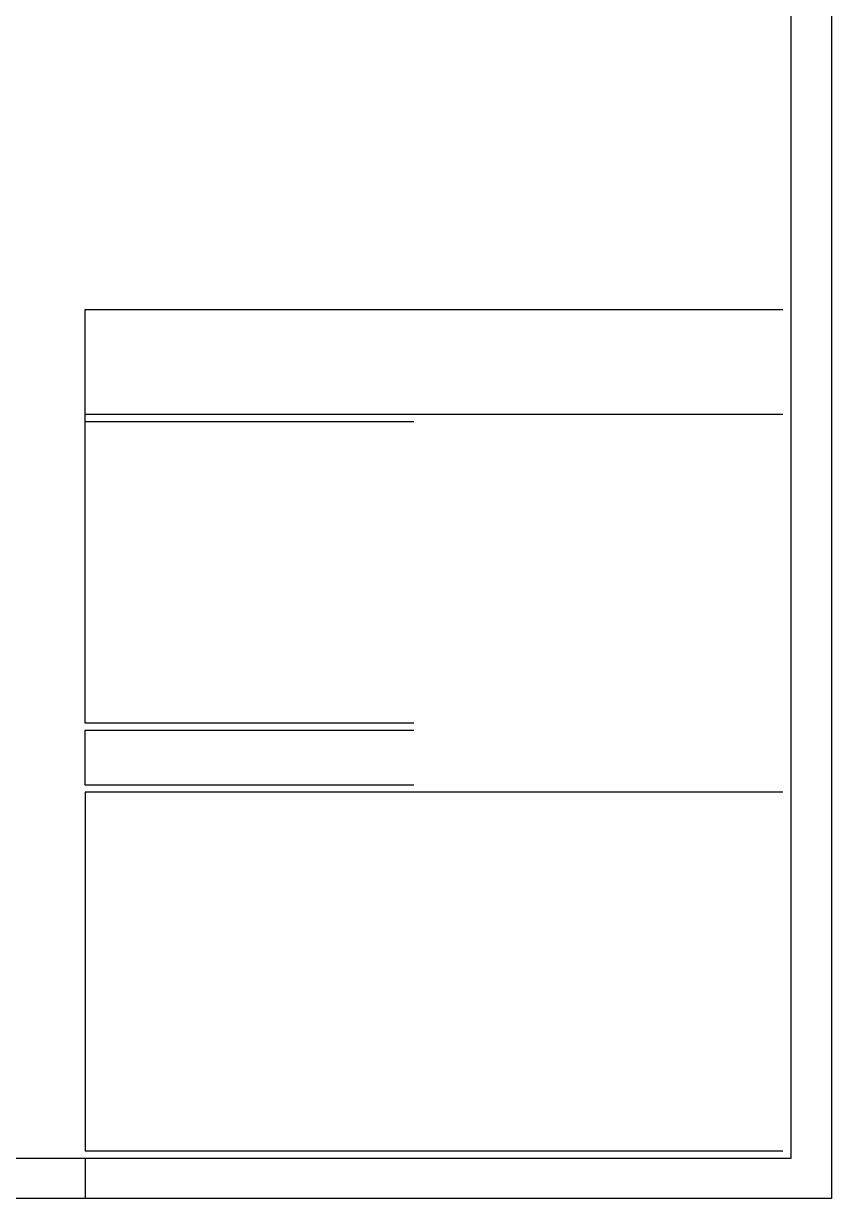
# Model space of a CAD drawing. Extents: x -120 to 178, y 5 to 129.
# Drawn here: x 158.17 to 178.2, y 69.4 to 98.51 of the extents above; entities that cross this region are included whole.
import ezdxf

# ---------------------------------------------------------------- set-up
doc = ezdxf.new("R2010")
doc.units = 0
doc.header["$MEASUREMENT"] = 0
doc.layers.get('0').update_dxf_attribs({"linetype": 'CONTINUOUS'})
doc.layers.add('carimbo', color=4, linetype='CONTINUOUS')

# ---------------------------------------------------------------- blocks, each defined once
blk = doc.blocks.new('A1')
blk.add_lwpolyline([(841, 0), (0, 0), (0, 594), (841, 594)], close=True)
at = {"color": 2}
blk.add_lwpolyline([(831, 10), (831, 584), (30, 584), (30, 10), (831, 10)], dxfattribs=at)
blk.add_lwpolyline([(656, 10), (656, 0)])

msp = doc.modelspace()

# ---------------------------------------------------------------- linework, layer by layer
at = {"layer": 'carimbo', "color": 7}
for p, q in [((159.7, 88.819), (159.7, 91.419)), ((159.7, 91.419), (176.993, 91.419)), ((159.7, 81.174), (159.7, 88.819)), ((176.993, 88.819), (159.7, 88.819)), ((159.7, 88.819), (159.7, 88.819)), ((159.7, 88.647), (167.85, 88.647)), ((167.85, 81.174), (159.7, 81.174)), ((159.7, 81.174), (159.7, 81.174)), ((159.7, 79.636), (159.7, 81.002)), ((159.7, 81.002), (167.85, 81.002)), ((167.85, 79.636), (159.7, 79.636)), ((176.993, 79.464), (159.7, 79.464)), ((159.7, 79.464), (159.7, 70.572)), ((176.993, 70.572), (159.7, 70.572))]:
    msp.add_line(p, q, dxfattribs=at)

# ---------------------------------------------------------------- block references
at = {"layer": 'carimbo', "xscale": 0.1000000000003638, "yscale": 0.1000000000003638, "zscale": 0.1000000000003638}
msp.add_blockref('A1', (94.1, 69.4), dxfattribs=at)

doc.saveas('drawing.dxf')
